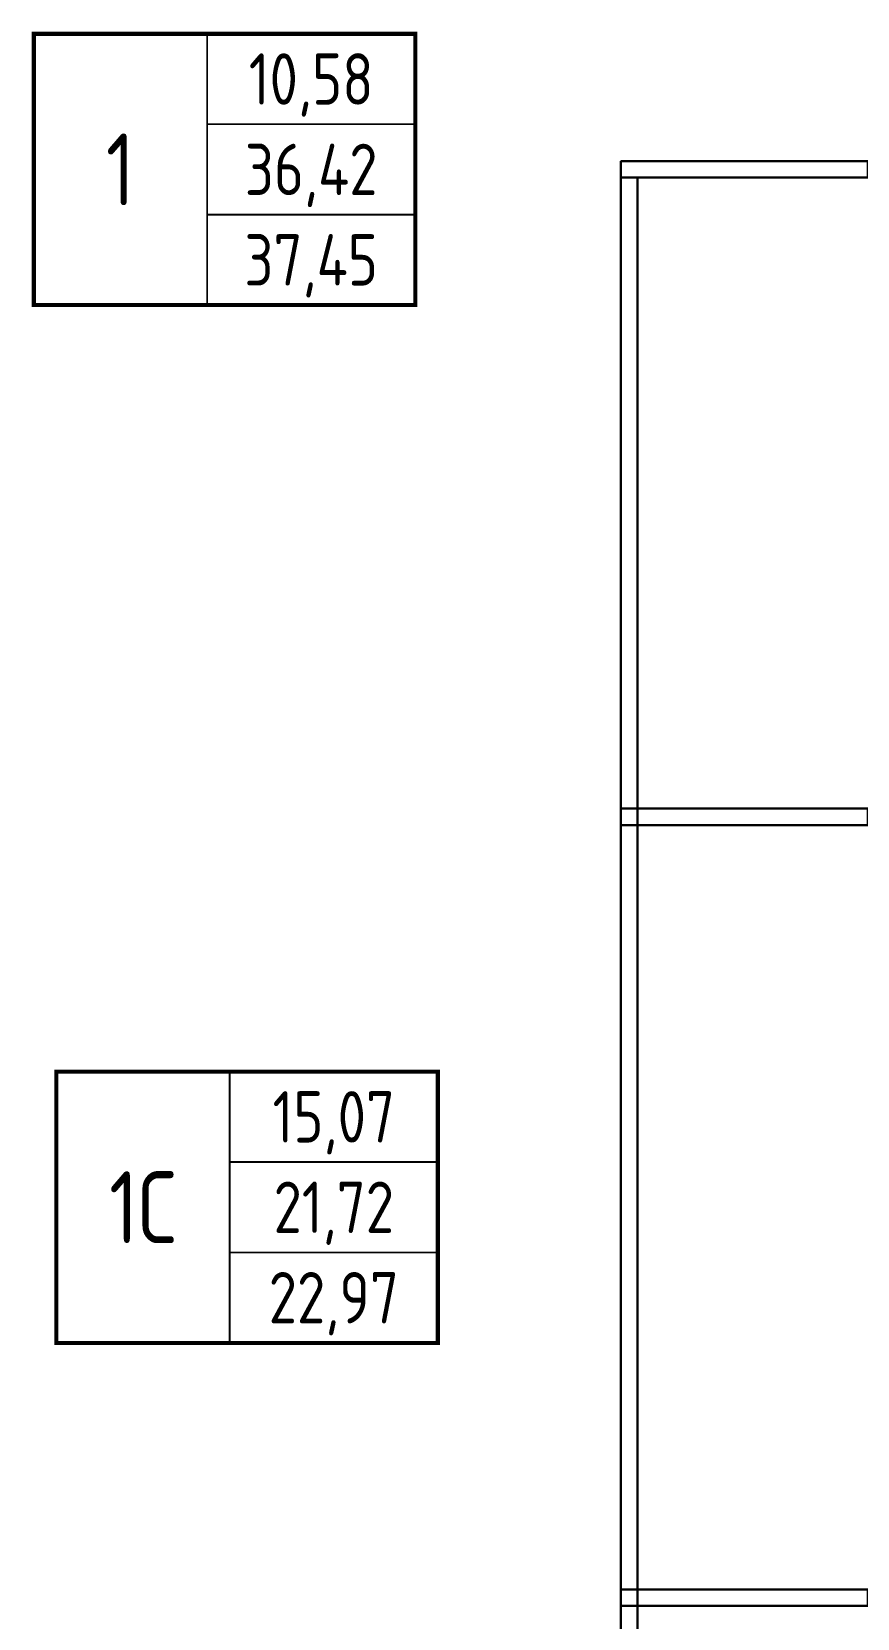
# Model space of a CAD drawing. Header units: millimetres. Extents: x 30661 to 55270, y 139046 to 181896.
# Drawn here: x 31111 to 35124, y 159546 to 167266 of the extents above; entities that cross this region are included whole.
import ezdxf
from ezdxf.enums import TextEntityAlignment as Align

# ---------------------------------------------------------------- set-up
doc = ezdxf.new("R2010")
doc.units = ezdxf.units.MM
doc.layers.add('АР - Перегородки 80', color=32, linetype='Continuous', lineweight=30)
doc.styles.add('ГОСТ 2.304', font='CS_Gost2304.shx')

# ---------------------------------------------------------------- blocks, each defined once
blk = doc.blocks.new('Квартира 1С 3450 тип 9')
at = {"layer": 'АР - Перегородки 80'}
for points in [[(-8350, 3590), (-8350, 3510), (-7150, 3510), (-7150, 3590)], [(-8270, 3590), (-8270, 60), (-8350, 60), (-8350, 3590)]]:
    blk.add_lwpolyline(points, close=True, dxfattribs=at)
blk = doc.blocks.new('Квартира 1К 6300 тип 35')
at = {"ltscale": 75, "const_width": 20}
blk.add_lwpolyline([(-11204.4, 3910), (-9350, 3910), (-9350, 2590), (-11204.4, 2590)], close=True, dxfattribs=at)
at = {"ltscale": 75, "const_width": 8.8, "elevation": 227.2}
for points in [[(-10362, 3910), (-10362, 2590)], [(-9350, 3470), (-10362, 3470)], [(-9350, 3030), (-10362, 3030)]]:
    blk.add_lwpolyline(points, dxfattribs=at)
at = {"layer": 'АР - Перегородки 80'}
for points in [[(-7150, 3290), (-8350, 3290), (-8350, 3210), (-7150, 3210)], [(-8350, 3210), (-8350, 140), (-8270, 140), (-8270, 3210)], [(-7150, 140), (-8350, 140), (-8350, 60), (-7150, 60)]]:
    blk.add_lwpolyline(points, close=True, dxfattribs=at)
at = {"ltscale": 75, "style": 'ГОСТ 2.304'}
for s, height, p in [('10,58', 250, (-9856, 3690)), ('1', 350, (-10783.2, 3250)), ('36,42', 250, (-9856, 3250)), ('37,45', 250, (-9856, 2810))]:
    blk.add_text(s, height=height, dxfattribs=at).set_placement(p, align=Align.MIDDLE_CENTER)
blk = doc.blocks.new('Квартира 1С 3800 тип 4')
at = {"ltscale": 75, "const_width": 20}
blk.add_lwpolyline([(-11094.4, 2660), (-9240, 2660), (-9240, 1340), (-11094.4, 1340)], close=True, dxfattribs=at)
at = {"ltscale": 75, "const_width": 8.8, "elevation": 227.2}
for points in [[(-10252, 2660), (-10252, 1340)], [(-9240, 2220), (-10252, 2220)], [(-9240, 1780), (-10252, 1780)]]:
    blk.add_lwpolyline(points, dxfattribs=at)
at = {"layer": 'АР - Перегородки 80'}
for points in [[(-8350, 3860), (-8350, 3940), (-7150, 3940), (-7150, 3860)], [(-8270, 60), (-8270, 3940), (-8350, 3940), (-8350, 60)], [(-8350, 60), (-8350, 140), (-7150, 140), (-7150, 60)]]:
    blk.add_lwpolyline(points, close=True, dxfattribs=at)
at = {"ltscale": 75, "style": 'ГОСТ 2.304'}
for s, height, p in [('15,07', 250, (-9746, 2440)), ('1С', 350, (-10673.2, 2000)), ('21,72', 250, (-9746, 2000)), ('22,97', 250, (-9746, 1560))]:
    blk.add_text(s, height=height, dxfattribs=at).set_placement(p, align=Align.MIDDLE_CENTER)
blk = doc.blocks.new('V_Section_1')
for name, p in [('Квартира 1К 6300 тип 35', (7150, -17350)), ('Квартира 1С 3800 тип 4', (7150, -21150)), ('Квартира 1С 3450 тип 9', (7150, -24600))]:
    blk.add_blockref(name, p)

msp = doc.modelspace()

# ---------------------------------------------------------------- block references
msp.add_blockref('V_Section_1', (35175.5, 180696.1))

doc.saveas('drawing.dxf')
